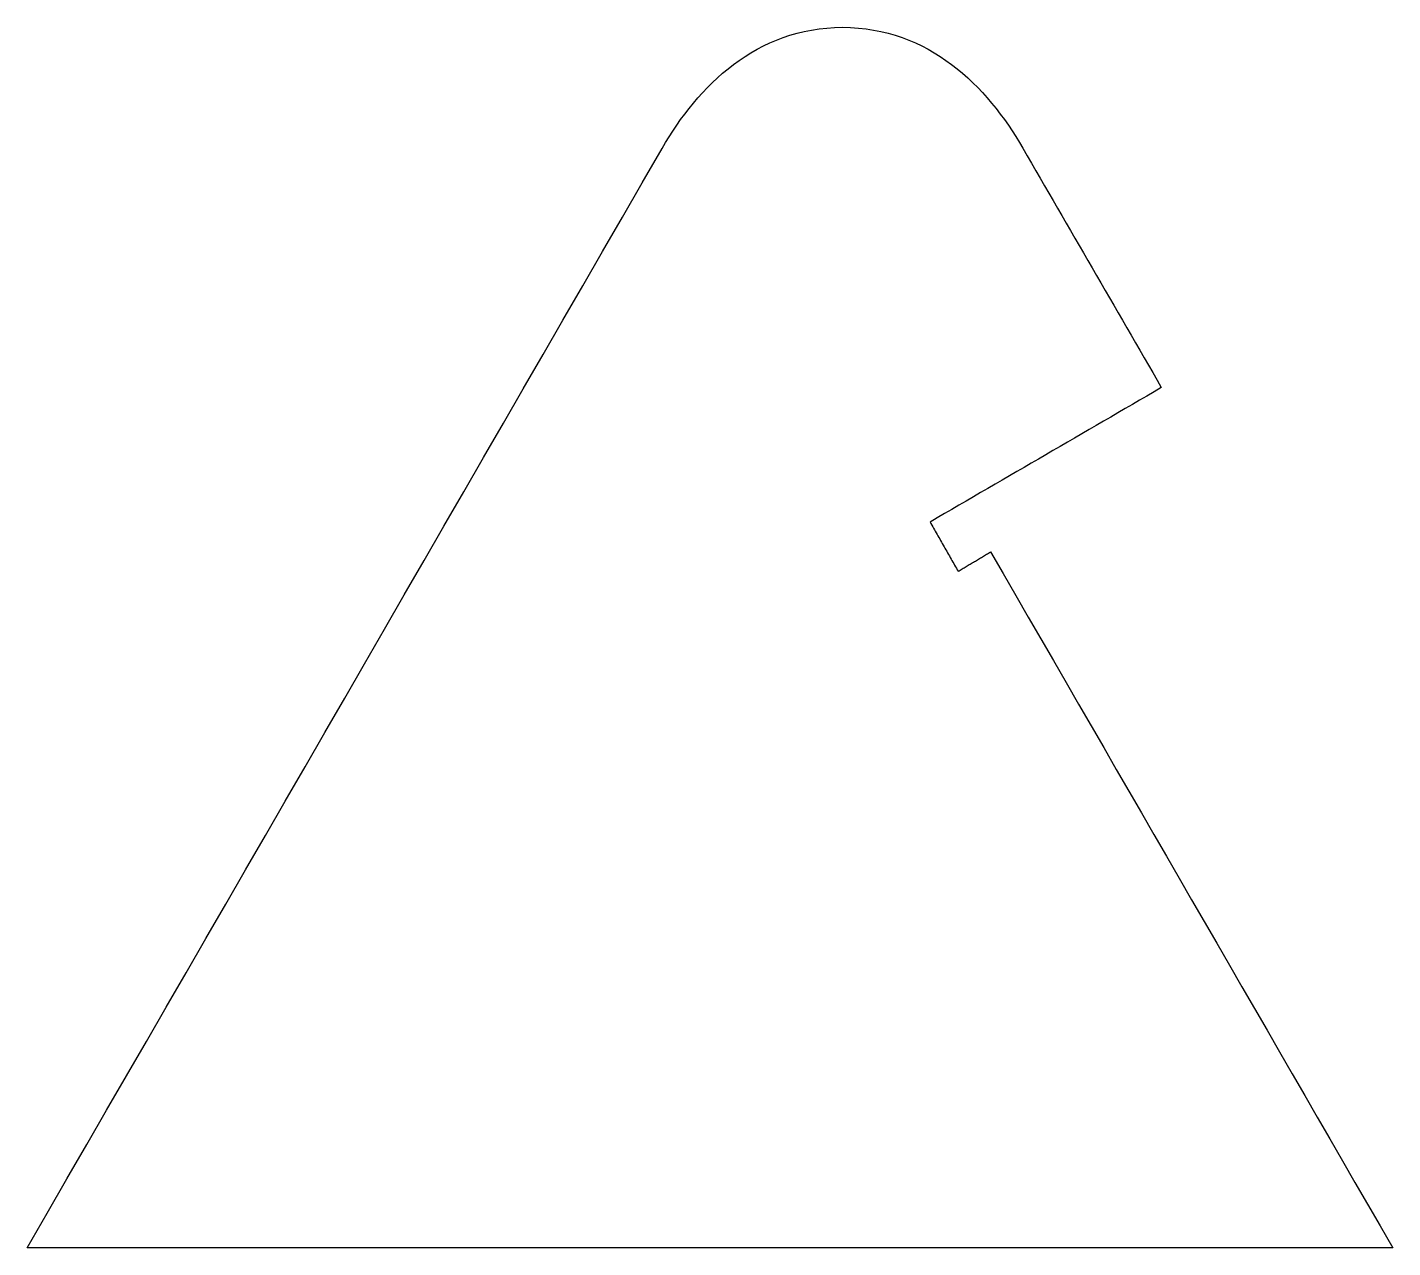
# Model space of a CAD drawing. Extents: x 0.1 to 16.8, y 0.1 to 14.9.
import ezdxf

# ---------------------------------------------------------------- set-up
doc = ezdxf.new("R2010")
doc.units = 0
doc.layers.add('CALQUE_1', color=7, linetype='CONTINUOUS')

msp = doc.modelspace()

# ---------------------------------------------------------------- linework, layer by layer
at = {"layer": 'CALQUE_1', "color": 7}
msp.add_lwpolyline([(13.92698, 10.543007), (13.838787, 10.491757), (13.750591, 10.440481), (13.662397, 10.389231), (13.574203, 10.337981), (13.486007, 10.286731), (13.397814, 10.235455), (13.30962, 10.184205), (13.221424, 10.132956), (13.13323, 10.081706), (13.045037, 10.03043), (12.956841, 9.97918), (12.868647, 9.92793), (12.780453, 9.87668), (12.692257, 9.825404), (12.604064, 9.774154), (12.515867, 9.722904), (12.427674, 9.671655), (12.33948, 9.620378), (12.251284, 9.569129), (12.163091, 9.517879), (12.074897, 9.466629), (11.986701, 9.415353), (11.898507, 9.364103), (11.810314, 9.312853), (11.722117, 9.261603), (11.633924, 9.210327), (11.54573, 9.159077), (11.457534, 9.107828), (11.369341, 9.056578), (11.281147, 9.005301), (11.192951, 8.954052), (11.104757, 8.902802), (11.115446, 8.884016), (11.126136, 8.865231), (11.136825, 8.846446), (11.147514, 8.82766), (11.158203, 8.808875), (11.168892, 8.790089), (11.179581, 8.771304), (11.190271, 8.752519), (11.20096, 8.733733), (11.211649, 8.714948), (11.222338, 8.696162), (11.233027, 8.677377), (11.243716, 8.658591), (11.254406, 8.639806), (11.265095, 8.621021), (11.275784, 8.602235), (11.286473, 8.58345), (11.297162, 8.564664), (11.307851, 8.545879), (11.318541, 8.527094), (11.32923, 8.508308), (11.339919, 8.489523), (11.350608, 8.470737), (11.361297, 8.451952), (11.371986, 8.433166), (11.382676, 8.414381), (11.393365, 8.395596), (11.404054, 8.37681), (11.414743, 8.358025), (11.425432, 8.339239), (11.436121, 8.320454), (11.446811, 8.301669), (11.45922, 8.309077), (11.471628, 8.316485), (11.484037, 8.323894), (11.496446, 8.331302), (11.508855, 8.33871), (11.521264, 8.346119), (11.533673, 8.353527), (11.546082, 8.360935), (11.558491, 8.368344), (11.5709, 8.375752), (11.583309, 8.38316), (11.595718, 8.390569), (11.608127, 8.397977), (11.620536, 8.405385), (11.632945, 8.412794), (11.645354, 8.420202), (11.657763, 8.42761), (11.670172, 8.435019), (11.682581, 8.442427), (11.69499, 8.449835), (11.707399, 8.457244), (11.719808, 8.464652), (11.732217, 8.47206), (11.744626, 8.479469), (11.757035, 8.486877), (11.769443, 8.494285), (11.781852, 8.501694), (11.794261, 8.509102), (11.80667, 8.51651), (11.819079, 8.523919), (11.831488, 8.531327), (11.843897, 8.538735), (11.997247, 8.273464), (12.150597, 8.008193), (12.303947, 7.742921), (12.457297, 7.47765), (12.610647, 7.212379), (12.763996, 6.947108), (12.917346, 6.681836), (13.070696, 6.416539), (13.224046, 6.151268), (13.377396, 5.885996), (13.530746, 5.620725), (13.684095, 5.355454), (13.837445, 5.090183), (13.990795, 4.824911), (14.144145, 4.55964), (14.297495, 4.294369), (14.450845, 4.029098), (14.604195, 3.763826), (14.757544, 3.498555), (14.910894, 3.233284), (15.064244, 2.968013), (15.217594, 2.702741), (15.370944, 2.43747), (15.524294, 2.172172), (15.677644, 1.906901), (15.830993, 1.64163), (15.984343, 1.376359), (16.137693, 1.111087), (16.291043, 0.845816), (16.444393, 0.580545), (16.597743, 0.315274), (16.751093, 0.050002), (16.230329, 0.050002), (15.709563, 0.050002), (15.188799, 0.050002), (14.668036, 0.050002), (14.147272, 0.050002), (13.626506, 0.050002), (13.105743, 0.050002), (12.584979, 0.050002), (12.064216, 0.050002), (11.54345, 0.050002), (11.022686, 0.050002), (10.501923, 0.050002), (9.981159, 0.050002), (9.460393, 0.050002), (8.939629, 0.050002), (8.418866, 0.050002), (7.898102, 0.050002), (7.377336, 0.050002), (6.856573, 0.050002), (6.335809, 0.050002), (5.815044, 0.050002), (5.29428, 0.050002), (4.773516, 0.050002), (4.252752, 0.050002), (3.731987, 0.050002), (3.211223, 0.050002), (2.690459, 0.050002), (2.169695, 0.050002), (1.648931, 0.050002), (1.128166, 0.050002), (0.607402, 0.050002), (0.086638, 0.050002), (0.328758, 0.469129), (0.570879, 0.888229), (0.812999, 1.307355), (1.05512, 1.726482), (1.29724, 2.145582), (1.53936, 2.564708), (1.781481, 2.983835), (2.023601, 3.402935), (2.265722, 3.822061), (2.507842, 4.241188), (2.749962, 4.660314), (2.992083, 5.079414), (3.234203, 5.49854), (3.476324, 5.917667), (3.718444, 6.336767), (3.960565, 6.755893), (4.202685, 7.17502), (4.444805, 7.59412), (4.686926, 8.013246), (4.929046, 8.432373), (5.171167, 8.851473), (5.413287, 9.270599), (5.655407, 9.689726), (5.897528, 10.108826), (6.139647, 10.527952), (6.38177, 10.947079), (6.62389, 11.366205), (6.866011, 11.785305), (7.108131, 12.204431), (7.350251, 12.623558), (7.592371, 13.042658), (7.834491, 13.461784), (7.876502, 13.532878), (7.920113, 13.603575), (7.965344, 13.673795), (8.012199, 13.74338), (8.0607, 13.812225), (8.110851, 13.880196), (8.162673, 13.947163), (8.216171, 14.013044), (8.271361, 14.077655), (8.328257, 14.140917), (8.38687, 14.202697), (8.447213, 14.262863), (8.509301, 14.32131), (8.573142, 14.377904), (8.638753, 14.432488), (8.706143, 14.484981), (8.775329, 14.535252), (8.846319, 14.583194), (8.91913, 14.628623), (8.993769, 14.671486), (9.070254, 14.711623), (9.148597, 14.748929), (9.228808, 14.783246), (9.310903, 14.814467), (9.394893, 14.842513), (9.48079, 14.867119), (9.568608, 14.888285), (9.658357, 14.906013), (9.750054, 14.920035), (9.843708, 14.93009), (9.939331, 14.936175), (10.036941, 14.938821), (10.134546, 14.936175), (10.230161, 14.93009), (10.323797, 14.920035), (10.415467, 14.906013), (10.505188, 14.888285), (10.592966, 14.867119), (10.678823, 14.842513), (10.762765, 14.81452), (10.844809, 14.783325), (10.924968, 14.749035), (11.003252, 14.711782), (11.079677, 14.671698), (11.154258, 14.628888), (11.227005, 14.583485), (11.297932, 14.535596), (11.367052, 14.485378), (11.434378, 14.432938), (11.499923, 14.37838), (11.563703, 14.321865), (11.625727, 14.263498), (11.686012, 14.203385), (11.744567, 14.141658), (11.80141, 14.078449), (11.856552, 14.01389), (11.910003, 13.948062), (11.961782, 13.881149), (12.011897, 13.81323), (12.060366, 13.744439), (12.107197, 13.674906), (12.152409, 13.604739), (12.19601, 13.534095), (12.238015, 13.463054), (12.29081, 13.3718), (12.343608, 13.280571), (12.396403, 13.189316), (12.4492, 13.098088), (12.501995, 13.006833), (12.554793, 12.915605), (12.607588, 12.82435), (12.660383, 12.733122), (12.71318, 12.641867), (12.765975, 12.550639), (12.818773, 12.459384), (12.871568, 12.368156), (12.924366, 12.276901), (12.977161, 12.185673), (13.029958, 12.094418), (13.082753, 12.003189), (13.135548, 11.911935), (13.188346, 11.820706), (13.241141, 11.729451), (13.293938, 11.638223), (13.346733, 11.546968), (13.399531, 11.45574), (13.452326, 11.364485), (13.505121, 11.273257), (13.557918, 11.182002), (13.610713, 11.090774), (13.663511, 10.999519), (13.716306, 10.908291), (13.769103, 10.817036), (13.821898, 10.725808), (13.874696, 10.634553)], close=True, dxfattribs=at)

doc.saveas('drawing.dxf')
